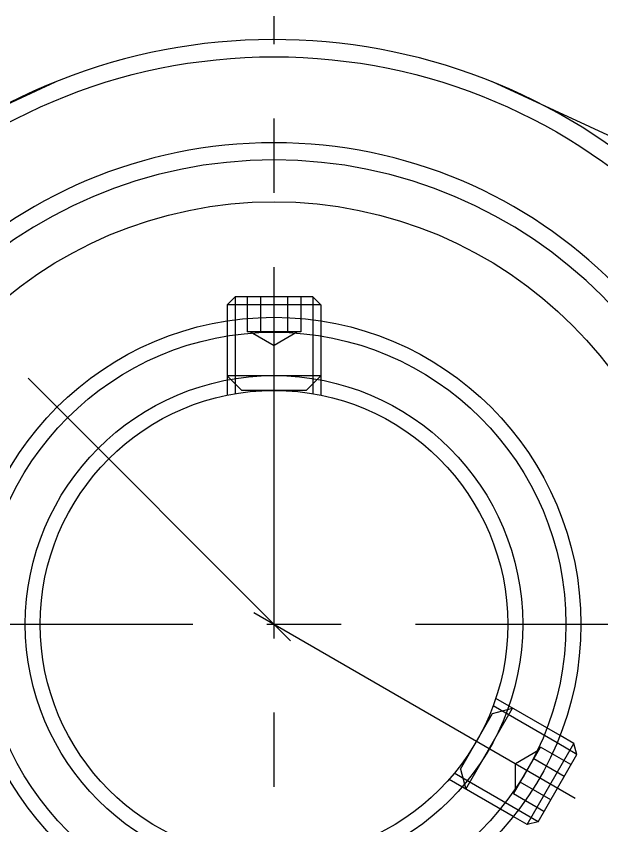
# Model space of a CAD drawing. Extents: x -89 to 228, y -109 to 52.
# Drawn here: x -22.1 to 28, y -17.2 to 52 of the extents above; entities that cross this region are included whole.
import ezdxf

# ---------------------------------------------------------------- set-up
doc = ezdxf.new("R2010")
doc.units = 0
doc.linetypes.add('CENTER', pattern=[50.8, 31.75, -6.35, 6.35, -6.35])
doc.linetypes.add('DASHED', pattern=[19.05, 12.7, -6.35])
doc.layers.get('0').update_dxf_attribs({"linetype": 'CONTINUOUS'})
doc.layers.add('CENTER', color=1, linetype='CENTER')

msp = doc.modelspace()

# ---------------------------------------------------------------- linework, layer by layer
at = {"color": 7, "linetype": 'CONTINUOUS'}
for p, q in [((-31.871, 40.276), (-18.687, 46.377)), ((73.225, 21.142), (18.687, 46.377)), ((-3.324, 28), (-4, 27.323)), ((3.324, 28), (-3.324, 28)), ((3.324, 28), (4, 27.323)), ((4, 27.323), (-4, 27.323)), ((-4, 27.323), (-4, 25.948)), ((4, 27.323), (4, 25.948)), ((25.663, -10.198), (24.472, -9.51)), ((21.663, -17.126), (25.663, -10.198)), ((25.91, -11.122), (25.663, -10.198)), ((22.587, -16.878), (25.91, -11.122)), ((21.663, -17.126), (20.472, -16.438)), ((22.587, -16.878), (21.663, -17.126))]:
    msp.add_line(p, q, dxfattribs=at)
at = {"color": 3, "linetype": 'CONTINUOUS'}
for p, q in [((-3.324, 28), (-3.324, 26.044)), ((3.324, 28), (3.324, 26.044)), ((25.91, -11.122), (24.216, -10.144)), ((22.587, -16.878), (20.893, -15.9))]:
    msp.add_line(p, q, dxfattribs=at)
at = {"color": 3, "linetype": 'DASHED'}
for p, q in [((-2.309, 28), (-2.309, 25)), ((-1.155, 28), (-1.155, 25)), ((1.155, 28), (1.155, 25)), ((2.309, 28), (2.309, 25)), ((-4, 25.948), (-4, 19.596)), ((-3.324, 26.044), (-3.324, 19.722)), ((3.324, 26.044), (3.324, 19.722)), ((4, 25.948), (4, 19.596)), ((2.309, 25), (-2.309, 25)), ((-2, 25), (0, 23.845)), ((2, 25), (0, 23.845)), ((4, 21.25), (-4, 21.25)), ((-2.75, 20), (-4, 21.25)), ((2.75, 20), (4, 21.25)), ((2.75, 20), (-2.75, 20)), ((24.472, -9.51), (18.971, -6.334)), ((16.403, -14.089), (20.403, -7.161)), ((18.696, -7.618), (20.403, -7.161)), ((24.216, -10.144), (18.741, -6.983)), ((15.946, -12.382), (18.696, -7.618)), ((20.496, -14.5), (22.805, -10.5)), ((22.651, -10.768), (20.651, -11.923)), ((25.403, -12), (22.805, -10.5)), ((24.826, -13), (22.228, -11.5)), ((15.946, -12.382), (16.403, -14.089)), ((20.651, -14.232), (20.651, -11.923)), ((20.893, -15.9), (15.418, -12.739)), ((20.472, -16.438), (14.971, -13.262)), ((23.671, -15), (21.073, -13.5)), ((23.094, -16), (20.496, -14.5))]:
    msp.add_line(p, q, dxfattribs=at)
at = {"color": 7, "linetype": 'CONTINUOUS'}
for radius in [48.529, 36.133, 26.255, 24.98, 21.275, 20]:
    msp.add_circle((0, 0), radius, dxfattribs=at)
for radius, start, end in [(50, 141.82667, 128.17333), (41.176, 90, 270), (41.176, 270, 90), (39.706, 90, 270), (39.706, 270, 90)]:
    msp.add_arc((0, 0), radius, start, end, dxfattribs=at)
at = {"layer": 'CENTER', "color": 1, "linetype": 'CENTER'}
for p, q in [((0, -52), (0, 52)), ((1.414, -1.414), (-45.556, 45.556)), ((-1.732, 1), (25.981, -15)), ((-89.5, 0), (89.5, 0))]:
    msp.add_line(p, q, dxfattribs=at)

doc.saveas('drawing.dxf')
